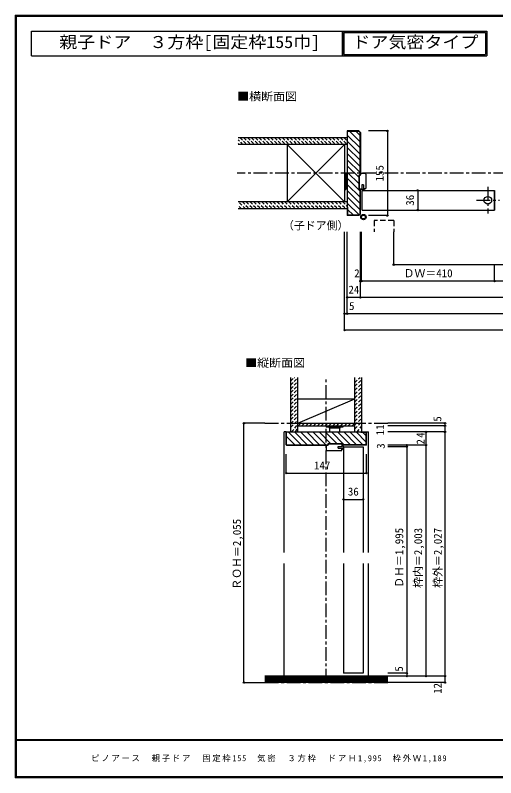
# Model space of a CAD drawing. Units: millimetres at full size, sheet at 1:5. Extents: x -973 to 977, y -718 to 696.
# Drawn here: x -973 to -93, y -701 to 696 of the extents above; entities that cross this region are included whole.
import ezdxf
from ezdxf.enums import TextEntityAlignment as Align

# ---------------------------------------------------------------- set-up
doc = ezdxf.new("R2010")
doc.units = ezdxf.units.MM
doc.header["$LTSCALE"] = 5
doc.header["$PDMODE"] = 32
doc.header["$PDSIZE"] = 2.5
for name, pattern in [('CHAIN1', [8, 5, -1, 1, -1]), ('DASHED1', [1.8, 1.2, -0.6]), ('DASHED2', [3, 2, -1])]:
    doc.linetypes.add(name, pattern=pattern)
for name, color, linetype in [('0-0_補助線', 7, 'Continuous'), ('0-1_通り芯', 4, 'CHAIN1'), ('0-3_仕上', 7, 'Continuous'), ('0-4_枠', 3, 'Continuous'), ('0-6_扉', 6, 'Continuous'), ('0-7_金物', 7, 'Continuous'), ('0-A_文字', 3, 'Continuous'), ('0-B_寸法', 7, 'Continuous'), ('0-C_ﾊｯﾁ', 4, 'DASHED1'), ('F-1_通り芯', 6, 'Continuous'), ('F-A_文字', 7, 'Continuous')]:
    doc.layers.add(name, color=color, linetype=linetype)
doc.styles.add('ＭＳ ゴシック', font='')
doc.styles.get('ＭＳ ゴシック').set_extended_font_data('MS Gothic')

# ---------------------------------------------------------------- blocks, each defined once
blk = doc.blocks.new('02')
at = {"layer": '0-0_補助線'}
for p, q in [((-4.998, -10.239), (-4.998, 14.761)), ((5.802, 17.761), (-3.198, 17.761)), ((6.802, 16.761), (6.802, -9.239)), ((-4.998, -10.239), (-0.698, -10.239)), ((2.702, -3.239), (2.702, -10.239)), ((5.802, -10.239), (2.702, -10.239)), ((5.002, -10.239), (4.402, -10.839))]:
    blk.add_line(p, q, dxfattribs=at)
for points in [[(-4.998, 14.761), (-3.198, 14.761), (-3.198, 17.761)], [(-3.469, -10.239), (-2.869, -10.839), (4.402, -10.839)], [(2.702, -3.239), (-0.698, -3.239), (-0.698, -10.239)]]:
    blk.add_lwpolyline(points, dxfattribs=at)
for centre, start, end in [((5.802, 16.761), 0, 90), ((5.802, -9.239), 270, 0)]:
    blk.add_arc(centre, 1, start, end, dxfattribs=at)
blk = doc.blocks.new('04')
at = {"layer": '0-0_補助線'}
for p, q in [((-6.847, 15.914), (-6.847, -10.086)), ((-5.847, 16.914), (3.153, 16.914)), ((4.953, -11.086), (4.953, 13.914)), ((-5.847, -11.086), (-2.747, -11.086)), ((-2.747, -4.086), (-2.747, -11.086)), ((4.953, -11.086), (0.653, -11.086))]:
    blk.add_line(p, q, dxfattribs=at)
for points in [[(4.953, 13.914), (3.153, 13.914), (3.153, 16.914)], [(-2.747, -4.086), (0.653, -4.086), (0.653, -11.086)]]:
    blk.add_lwpolyline(points, dxfattribs=at)
for centre, radius, start, end in [((-5.847, 15.914), 1, 90, 180), ((-5.847, -10.086), 1, 180, 270), ((-0.812, -9.605), 4.487, 199.27145, 340.72856), ((-0.812, -9.605), 3.887, 202.39487, 337.60513)]:
    blk.add_arc(centre, radius, start, end, dxfattribs=at)

msp = doc.modelspace()

# ---------------------------------------------------------------- linework, layer by layer
at = {"layer": '0-0_補助線', "color": 3}
for p, q in [((-343.114, 377.504), (-343.114, 403.504)), ((-343.114, 403.504), (-340.847, 403.504)), ((-340.847, 377.504), (-343.114, 377.504)), ((-374.351, -91.5), (-374.351, -89.233))]:
    msp.add_line(p, q, dxfattribs=at)
msp.add_lwpolyline([(-374.351, -89.233), (-400.351, -89.233), (-400.351, -91.5)], dxfattribs=at)
at = {"layer": '0-0_補助線'}
for radius in [5, 3.5]:
    msp.add_circle((-335.383, 326.172), radius, dxfattribs=at)
at = {"layer": '0-1_通り芯'}
for p, q in [((568.153, 406.5), (-566.847, 406.5)), ((-403.347, -526.5), (-403.347, 32.5)), ((-515.847, -51.5), (-288.49, -51.5)), ((-515.847, -526.5), (-290.847, -526.5))]:
    msp.add_line(p, q, dxfattribs=at)
at = {"layer": '0-1_通り芯', "color": 7}
for p, q in [((-107.384, 381.796), (-107.384, 332.563)), ((-127.919, 357), (-86.133, 357))]:
    msp.add_line(p, q, dxfattribs=at)
at = {"layer": '0-1_通り芯', "color": 7, "linetype": 'Continuous'}
msp.add_circle((-107.384, 357), 7, dxfattribs=at)
at = {"layer": '0-3_仕上', "color": 2}
for p, q in [((-364.847, 471.5), (-564.847, 471.5)), ((-364.847, 459), (-564.847, 459)), ((-364.847, 354), (-564.847, 354)), ((-364.847, 341.5), (-564.847, 341.5)), ((-468.347, -67.5), (-468.347, 32.5)), ((-455.847, -67.5), (-455.847, 32.5)), ((-350.847, -67.5), (-350.847, 32.5)), ((-338.347, -67.5), (-338.347, 32.5)), ((-290.847, -514.5), (-515.847, -514.5)), ((-290.847, -526.5), (-515.847, -526.5))]:
    msp.add_line(p, q, dxfattribs=at)
at = {"layer": '0-3_仕上', "color": 3}
for p, q in [((-474.823, 459), (-474.823, 354)), ((-369.823, 459), (-369.823, 354)), ((-455.847, -6.5), (-350.847, -6.5))]:
    msp.add_line(p, q, dxfattribs=at)
at = {"layer": '0-3_仕上'}
for p, q in [((-369.823, 354), (-474.823, 459)), ((-474.823, 354), (-369.823, 459)), ((-455.847, -51.5), (-350.847, -6.5)), ((-455.847, -51.5), (-350.847, -51.5)), ((-455.847, -56.5), (-350.847, -56.5)), ((-290.847, -516), (-515.847, -516)), ((-290.847, -517.5), (-515.847, -517.5)), ((-290.847, -519), (-515.847, -519)), ((-290.847, -520.5), (-515.847, -520.5)), ((-290.847, -522), (-515.847, -522)), ((-290.847, -523.5), (-515.847, -523.5)), ((-290.847, -525), (-515.847, -525))]:
    msp.add_line(p, q, dxfattribs=at)
at = {"layer": '0-4_枠'}
for p, q in [((-364.847, 484), (-364.847, 329)), ((-343.675, 484), (-364.847, 484)), ((-343.883, 483.5), (-341.347, 480.964)), ((-343.675, 484), (-340.847, 481.172)), ((-341.347, 403.504), (-341.347, 480.964)), ((-340.847, 481.172), (-340.847, 403.504)), ((-364.347, 469), (-364.847, 469)), ((-341.347, 332.036), (-341.347, 377.504)), ((-340.847, 331.828), (-340.847, 377.504)), ((-364.347, 344), (-364.847, 344)), ((-364.347, 344), (-364.347, 329.5)), ((-343.675, 329), (-364.847, 329)), ((-343.882, 329.5), (-364.347, 329.5)), ((-343.882, 329.5), (-341.347, 332.036)), ((-343.675, 329), (-340.847, 331.828)), ((-476.847, -67.5), (-329.847, -67.5)), ((-476.847, -67.5), (-329.847, -67.5)), ((-476.347, -90.586), (-476.347, -68)), ((-466.847, -68), (-476.347, -68)), ((-339.847, -68), (-330.347, -68)), ((-330.347, -90.586), (-330.347, -68)), ((-475.933, -91), (-476.347, -90.586)), ((-476.14, -91.5), (-400.351, -91.5)), ((-475.933, -91), (-400.351, -91)), ((-330.761, -91), (-374.351, -91)), ((-330.554, -91.5), (-374.351, -91.5)), ((-330.761, -91), (-330.347, -90.586))]:
    msp.add_line(p, q, dxfattribs=at)
at = {"layer": '0-4_枠', "color": 4}
for p, q in [((-476.847, -67.5), (-480.847, -67.5)), ((-480.847, -288.25), (-480.847, -67.5)), ((-476.847, -67.5), (-480.847, -67.5)), ((-329.847, -67.5), (-325.847, -67.5)), ((-329.847, -67.5), (-325.847, -67.5)), ((-325.847, -288.25), (-325.847, -67.5)), ((-480.847, -514.5), (-480.847, -308.25)), ((-325.847, -514.5), (-325.847, -308.25))]:
    msp.add_line(p, q, dxfattribs=at)
at = {"layer": '0-4_枠'}
for points in [[(-364.347, 469), (-364.347, 483.5), (-343.883, 483.5)], [(-476.14, -91.5), (-476.847, -90.793), (-476.847, -67.5)], [(-330.554, -91.5), (-329.847, -90.793), (-329.847, -67.5)]]:
    msp.add_lwpolyline(points, dxfattribs=at)
at = {"layer": '0-6_扉'}
for p, q in [((-337.847, 375), (-94.884, 375)), ((-337.847, 339), (-337.847, 375)), ((-94.884, 339), (-94.884, 375)), ((-94.884, 375), (-94.884, 339)), ((-337.847, 339), (-94.884, 339)), ((-371.847, -94.5), (-335.847, -94.5)), ((-371.847, -94.5), (-371.847, -288.25)), ((-335.847, -94.5), (-335.847, -288.25)), ((-371.847, -308.25), (-371.847, -509.5)), ((-335.847, -308.25), (-335.847, -509.5)), ((-335.847, -509.5), (-371.847, -509.5))]:
    msp.add_line(p, q, dxfattribs=at)
at = {"layer": '0-6_扉', "linetype": 'DASHED2'}
msp.add_line((-279.852, 319.724), (-279.852, 299), dxfattribs=at)
msp.add_lwpolyline([(-279.852, 319.724), (-315.852, 319.724), (-315.852, 299)], dxfattribs=at)
at = {"layer": '0-7_金物'}
for p, q in [((-369.823, 406.5), (-367.823, 406.5)), ((-369.823, 406.5), (-369.823, 376.5)), ((-367.823, 406.5), (-367.823, 376.5)), ((-367.823, 401.5), (-365.823, 401.5)), ((-365.823, 401.5), (-365.823, 381.5)), ((-365.823, 400.5), (-364.847, 400.5)), ((-367.823, 381.5), (-365.823, 381.5)), ((-365.823, 382.5), (-364.847, 382.5)), ((-369.823, 376.5), (-367.823, 376.5)), ((-403.347, -56.5), (-403.347, -58.5)), ((-373.347, -58.5), (-403.347, -58.5)), ((-398.347, -58.5), (-398.347, -60.5)), ((-378.347, -60.5), (-398.347, -60.5)), ((-397.347, -60.5), (-397.347, -67.5)), ((-379.347, -60.5), (-379.347, -67.5)), ((-378.347, -58.5), (-378.347, -60.5)), ((-373.347, -56.5), (-373.347, -58.5))]:
    msp.add_line(p, q, dxfattribs=at)
at = {"layer": '0-A_文字'}
for p, q in [((-373.753, 621.667), (-373.753, 666.667)), ((-373.753, 666.667), (-373.753, 621.667)), ((-371.253, 664.167), (-111.649, 664.167)), ((-371.253, 664.167), (-371.253, 624.167)), ((-111.649, 664.167), (-111.649, 624.167)), ((-943.333, 621.667), (-373.753, 621.667)), ((-373.753, 621.667), (-109.149, 621.667)), ((-371.253, 624.167), (-111.649, 624.167))]:
    msp.add_line(p, q, dxfattribs=at)
for points in [[(-943.333, 621.667), (-943.333, 666.667), (-373.753, 666.667)], [(-373.753, 666.667), (-373.753, 621.667), (-373.753, 666.667)], [(-373.753, 666.667), (-109.149, 666.667), (-109.149, 621.667)]]:
    msp.add_lwpolyline(points, dxfattribs=at)
at = {"layer": '0-B_寸法', "color": 4}
for p, q in [((-291.425, 484), (-325.947, 484)), ((-235.837, 375), (-235.837, 339)), ((-369.823, 149), (-369.823, 299)), ((-364.847, 149), (-364.847, 299)), ((-364.847, 149), (-364.847, 299)), ((-340.847, 179), (-340.847, 299)), ((-338.847, 209), (-338.847, 299)), ((-279.852, 239), (-279.852, 299)), ((-279.852, 239), (284.158, 239)), ((-94.884, 209), (-94.884, 239)), ((344.153, 209), (-340.847, 209)), ((368.153, 179), (-364.847, 179)), ((-364.847, 149), (-369.823, 149)), ((-369.823, 119), (-369.823, 149)), ((368.153, 149), (-364.847, 149)), ((373.129, 119), (-369.823, 119)), ((-554.405, -526.5), (-554.405, -51.5)), ((-515.847, -51.5), (-554.405, -51.5)), ((-185.847, -51.5), (-290.847, -51.5)), ((-185.99, -51.5), (-185.99, -526.5)), ((-185.847, -56.5), (-290.847, -56.5)), ((-185.847, -67.5), (-290.847, -67.5)), ((-220.847, -67.5), (-220.847, -514.5)), ((-220.847, -91.5), (-290.847, -91.5)), ((-255.847, -94.5), (-290.847, -94.5)), ((-255.847, -91.5), (-255.847, -514.5)), ((-476.847, -142.922), (-476.847, -108.4)), ((-371.847, -190.882), (-335.847, -190.882)), ((-255.847, -509.5), (-290.847, -509.5)), ((-185.99, -514.5), (-290.847, -514.5)), ((-554.405, -526.5), (-515.847, -526.5)), ((-185.99, -526.5), (-290.847, -526.5))]:
    msp.add_line(p, q, dxfattribs=at)
for points in [[(-291.425, 484), (-291.425, 329), (-325.947, 329)], [(-476.847, -142.922), (-329.847, -142.922), (-329.847, -108.4)]]:
    msp.add_lwpolyline(points, dxfattribs=at)
at = {"layer": '0-B_寸法'}
for p in [(-291.425, 484), (-235.837, 375), (-235.837, 339), (-291.425, 329), (-279.852, 239), (-340.847, 209), (-338.847, 209), (-94.884, 209), (-364.847, 179), (-340.847, 179), (-369.823, 149), (-364.847, 149), (-369.823, 119), (-554.405, -51.5), (-185.847, -51.5), (-185.847, -56.5), (-220.847, -67.5), (-185.847, -67.5), (-255.847, -91.5), (-255.847, -94.5), (-220.847, -91.5), (-476.847, -142.922), (-329.847, -142.922), (-371.847, -190.882), (-335.847, -190.882), (-255.847, -509.5), (-255.847, -514.5), (-220.847, -514.5), (-185.99, -514.5), (-554.405, -526.5), (-185.99, -526.5)]:
    msp.add_point(p, dxfattribs=at)
at = {"layer": '0-C_ﾊｯﾁ', "linetype": 'Continuous'}
for p, q in [((-364.347, 475.853), (-341.347, 452.853)), ((-360.68, 483.5), (-341.347, 464.166)), ((-349.367, 483.5), (-341.347, 475.48)), ((-364.847, 465.039), (-341.347, 441.539)), ((-364.847, 453.726), (-341.347, 430.225)), ((-364.847, 442.412), (-341.347, 418.912)), ((-364.847, 431.098), (-341.347, 407.598)), ((-364.847, 419.784), (-342.847, 397.784)), ((-364.847, 408.47), (-342.847, 386.471)), ((-364.847, 397.157), (-341.347, 373.657)), ((-364.847, 385.843), (-341.347, 362.343)), ((-364.847, 374.529), (-341.347, 351.029)), ((-364.847, 363.216), (-341.347, 339.716)), ((-364.847, 351.902), (-343.164, 330.219)), ((-364.347, 340.088), (-353.759, 329.5)), ((-472.7, -68), (-449.7, -91)), ((-461.886, -67.5), (-438.386, -91)), ((-450.572, -67.5), (-427.072, -91)), ((-439.259, -67.5), (-415.759, -91)), ((-427.945, -67.5), (-404.445, -91)), ((-416.631, -67.5), (-394.898, -89.233)), ((-405.317, -67.5), (-383.584, -89.233)), ((-394.004, -67.5), (-370.504, -91)), ((-382.69, -67.5), (-359.19, -91)), ((-371.376, -67.5), (-347.876, -91)), ((-360.063, -67.5), (-336.563, -91)), ((-348.749, -67.5), (-330.347, -85.902)), ((-336.935, -68), (-330.347, -74.588)), ((-476.347, -75.667), (-461.013, -91))]:
    msp.add_line(p, q, dxfattribs=at)
at = {"layer": '0-C_ﾊｯﾁ'}
for p, q in [((-556.022, 459), (-564.847, 467.825)), ((-561.451, 471.5), (-548.951, 459)), ((-554.38, 471.5), (-541.88, 459)), ((-547.309, 471.5), (-534.809, 459)), ((-540.238, 471.5), (-527.738, 459)), ((-533.167, 471.5), (-520.667, 459)), ((-526.095, 471.5), (-513.595, 459)), ((-519.024, 471.5), (-506.524, 459)), ((-511.953, 471.5), (-499.453, 459)), ((-504.882, 471.5), (-492.382, 459)), ((-497.811, 471.5), (-485.311, 459)), ((-490.74, 471.5), (-478.24, 459)), ((-483.669, 471.5), (-471.169, 459)), ((-476.598, 471.5), (-464.098, 459)), ((-469.527, 471.5), (-457.027, 459)), ((-462.456, 471.5), (-449.956, 459)), ((-455.385, 471.5), (-442.885, 459)), ((-448.314, 471.5), (-435.814, 459)), ((-441.243, 471.5), (-428.743, 459)), ((-434.172, 471.5), (-421.672, 459)), ((-427.1, 471.5), (-414.6, 459)), ((-420.029, 471.5), (-407.529, 459)), ((-412.958, 471.5), (-400.458, 459)), ((-405.887, 471.5), (-393.387, 459)), ((-398.816, 471.5), (-386.316, 459)), ((-391.745, 471.5), (-379.245, 459)), ((-384.674, 471.5), (-372.174, 459)), ((-377.603, 471.5), (-365.103, 459)), ((-370.532, 471.5), (-364.847, 465.815)), ((-563.093, 459), (-564.847, 460.754)), ((-551.659, 341.5), (-564.159, 354)), ((-557.088, 354), (-544.588, 341.5)), ((-550.017, 354), (-537.517, 341.5)), ((-542.946, 354), (-530.446, 341.5)), ((-535.875, 354), (-523.375, 341.5)), ((-528.804, 354), (-516.304, 341.5)), ((-521.733, 354), (-509.233, 341.5)), ((-514.661, 354), (-502.161, 341.5)), ((-507.59, 354), (-495.09, 341.5)), ((-500.519, 354), (-488.019, 341.5)), ((-493.448, 354), (-480.948, 341.5)), ((-486.377, 354), (-473.877, 341.5)), ((-479.306, 354), (-466.806, 341.5)), ((-472.235, 354), (-459.735, 341.5)), ((-465.164, 354), (-452.664, 341.5)), ((-458.093, 354), (-445.593, 341.5)), ((-451.022, 354), (-438.522, 341.5)), ((-443.951, 354), (-431.451, 341.5)), ((-436.88, 354), (-424.38, 341.5)), ((-429.809, 354), (-417.309, 341.5)), ((-422.738, 354), (-410.238, 341.5)), ((-415.667, 354), (-403.167, 341.5)), ((-408.595, 354), (-396.095, 341.5)), ((-401.524, 354), (-389.024, 341.5)), ((-394.453, 354), (-381.953, 341.5)), ((-387.382, 354), (-374.882, 341.5)), ((-380.311, 354), (-367.811, 341.5)), ((-373.24, 354), (-364.847, 345.607)), ((-366.169, 354), (-364.847, 352.678)), ((-558.73, 341.5), (-564.847, 347.617)), ((-468.347, 25.96), (-461.807, 32.5)), ((-468.347, 18.889), (-455.847, 31.389)), ((-350.847, 23.252), (-341.599, 32.5)), ((-350.847, 16.181), (-338.347, 28.681)), ((-468.347, 11.818), (-455.847, 24.318)), ((-468.347, 4.747), (-455.847, 17.247)), ((-350.847, 9.11), (-338.347, 21.61)), ((-350.847, 2.039), (-338.347, 14.539)), ((-468.347, -2.324), (-455.847, 10.176)), ((-468.347, -9.395), (-455.847, 3.105)), ((-350.847, -5.032), (-338.347, 7.468)), ((-350.847, -12.103), (-338.347, 0.397)), ((-468.347, -16.466), (-455.847, -3.966)), ((-468.347, -23.537), (-455.847, -11.037)), ((-350.847, -19.174), (-338.347, -6.674)), ((-350.847, -26.245), (-338.347, -13.745)), ((-468.347, -30.608), (-455.847, -18.108)), ((-468.347, -37.679), (-455.847, -25.179)), ((-350.847, -33.317), (-338.347, -20.817)), ((-350.847, -40.388), (-338.347, -27.888)), ((-468.347, -44.751), (-455.847, -32.251)), ((-468.347, -51.822), (-455.847, -39.322)), ((-350.847, -47.459), (-338.347, -34.959)), ((-468.347, -58.893), (-455.847, -46.393)), ((-466.883, -67.5), (-455.847, -53.464)), ((-455.08, -56.5), (-450.08, -51.5)), ((-448.009, -56.5), (-443.009, -51.5)), ((-440.937, -56.5), (-435.937, -51.5)), ((-433.866, -56.5), (-428.866, -51.5)), ((-426.795, -56.5), (-421.795, -51.5)), ((-419.724, -56.5), (-414.724, -51.5)), ((-412.653, -56.5), (-407.653, -51.5)), ((-405.582, -56.5), (-400.582, -51.5)), ((-398.511, -56.5), (-393.511, -51.5)), ((-391.44, -56.5), (-386.44, -51.5)), ((-384.369, -56.5), (-379.369, -51.5)), ((-377.298, -56.5), (-372.298, -51.5)), ((-370.227, -56.5), (-365.227, -51.5)), ((-363.156, -56.5), (-358.156, -51.5)), ((-356.085, -56.5), (-351.085, -51.5)), ((-350.847, -54.53), (-338.347, -42.03)), ((-350.847, -61.601), (-338.347, -49.101)), ((-459.812, -67.5), (-455.847, -60.535)), ((-346.675, -67.5), (-338.347, -56.172))]:
    msp.add_line(p, q, dxfattribs=at)
at = {"layer": 'F-1_通り芯'}
for p, q in [((-973.347, 695.833), (-973.347, -700.833)), ((-973.347, 695.833), (976.653, 695.833)), ((-973.347, 695), (976.653, 695)), ((-973.347, 694.167), (976.653, 694.167)), ((-972.514, 695.833), (-972.514, -700.833)), ((-971.68, 695.833), (-971.68, -700.833)), ((976.653, -631.667), (-973.347, -631.667)), ((976.653, -632.5), (-973.347, -632.5)), ((976.653, -699.167), (-973.347, -699.167)), ((976.653, -700), (-973.347, -700)), ((976.653, -700.833), (-973.347, -700.833))]:
    msp.add_line(p, q, dxfattribs=at)

# ---------------------------------------------------------------- block references
at = {"layer": '0-0_補助線'}
msp.add_blockref('02', (-337.649, 388.243), dxfattribs=at)
at = {"layer": '0-0_補助線', "rotation": 90}
msp.add_blockref('04', (-385.937, -94.653), dxfattribs=at)

# ---------------------------------------------------------------- texts
at = {"layer": '0-A_文字', "style": 'ＭＳ ゴシック', "width": 1.1}
for s, p in [('親子ドア\u3000３方枠[固定枠155巾]', (-892.708, 629.167)), ('ドア気密タイプ', (-355.628, 629.167))]:
    msp.add_text(s, height=21.99, dxfattribs=at).set_placement(p, align=Align.BOTTOM_LEFT)
at = {"layer": '0-A_文字', "color": 7, "style": 'ＭＳ ゴシック', "width": 1.1}
for s, p in [('■横断面図', (-566.847, 535.24)), ('■縦断面図', (-552.105, 47.256))]:
    msp.add_text(s, height=14.66, dxfattribs=at).set_placement(p, align=Align.BOTTOM_LEFT)
at = {"layer": '0-A_文字', "color": 7, "style": 'ＭＳ ゴシック'}
msp.add_text('（子ドア側）', height=14.66, dxfattribs=at).set_placement((-482.847, 299), align=Align.BOTTOM_LEFT)
at = {"layer": '0-B_寸法', "style": 'ＭＳ ゴシック'}
for s, p in [('155', (-293.925, 391.5)), ('36', (-238.337, 347)), ('5', (-188.146, -48.536)), ('11', (-293.108, -73.536)), ('3', (-291.933, -98.239)), ('ＲＯＨ＝2,055', (-555.488, -356.5)), ('ＤＨ＝1,995', (-258.027, -353)), ('枠内＝2,003', (-223.347, -353)), ('枠外＝2,027', (-187.333, -353)), ('5', (-258.556, -506.466)), ('12', (-187.66, -547.131))]:
    msp.add_text(s, height=14.66, rotation=90, dxfattribs=at).set_placement(p, align=Align.BOTTOM_LEFT)
for s, p in [('2', (-352.169, 211.5)), ('ＤＷ＝410', (-261.865, 211.5)), ('24', (-362.847, 181.5)), ('5', (-361.701, 151.5)), ('147', (-425.847, -140.422)), ('36', (-363.847, -188.382))]:
    msp.add_text(s, height=14.66, dxfattribs=at).set_placement(p, align=Align.BOTTOM_LEFT)
at = {"layer": '0-B_寸法', "insert": (-223.347, -90.125), "char_height": 14.66, "attachment_point": 7, "rotation": 90, "style": 'ＭＳ ゴシック'}
msp.add_mtext('\\T1.27;\\W0.95;24', dxfattribs=at)
at = {"layer": 'F-A_文字', "insert": (-834.18, -673.333), "char_height": 11, "attachment_point": 7, "style": 'ＭＳ ゴシック'}
msp.add_mtext('\\T1.2;ピノアース\u3000親子ドア\u3000固定枠155\u3000気密\u3000３方枠\u3000ドアＨ1,995\u3000枠外Ｗ1,189', dxfattribs=at)

doc.saveas('drawing.dxf')
